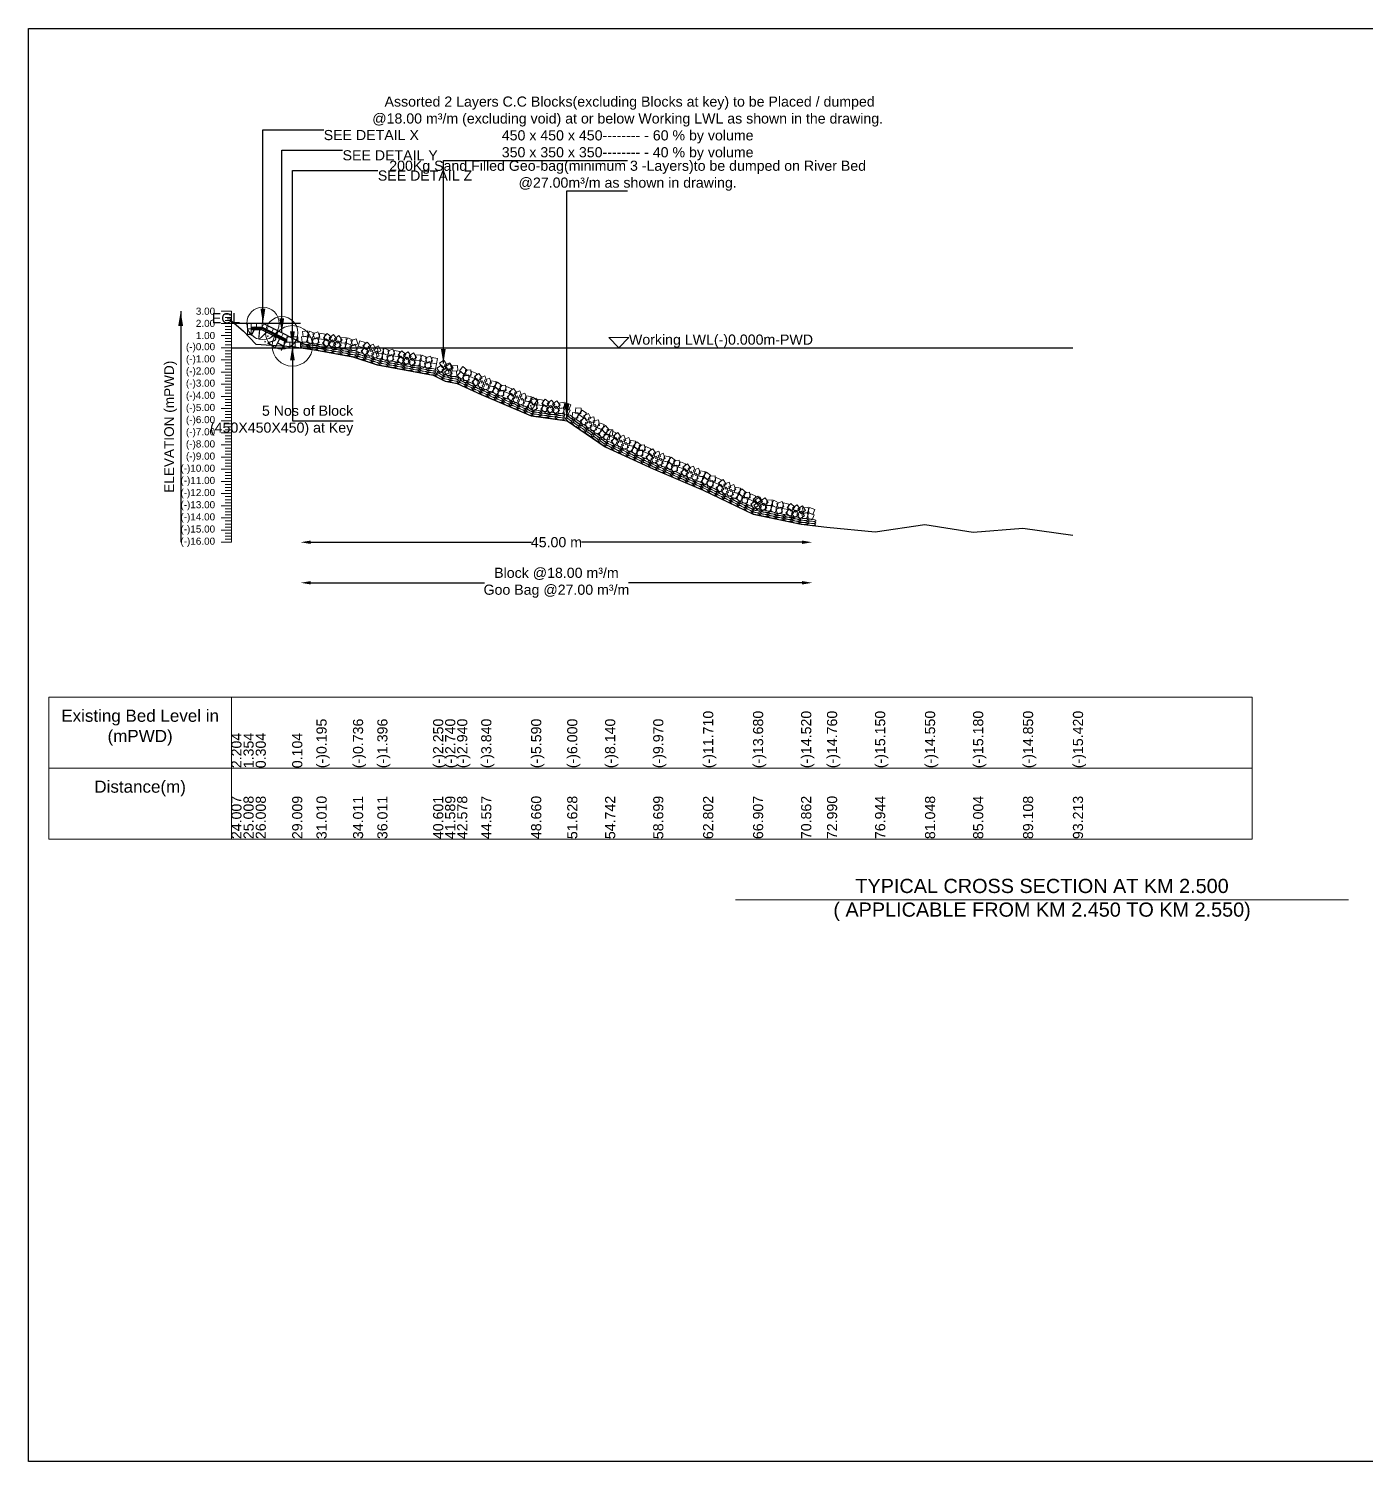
# Model space of a CAD drawing. Header units: inches. Extents: x 89000 to 1304432, y -10828 to 220529.
# Drawn here: x 566460 to 573055, y 172130 to 179201 of the extents above; entities that cross this region are included whole.
import ezdxf

# ---------------------------------------------------------------- set-up
doc = ezdxf.new("R2010")
doc.units = ezdxf.units.IN
doc.header["$LTSCALE"] = 7
doc.header["$MEASUREMENT"] = 0
for name, color, linetype, lineweight in [('Cross section Data Border', 7, 'Continuous', 9), ('Cross Section Labels', 7, 'Continuous', 9), ('Existing_Bed_Level for Xsection', 7, 'Continuous', 25), ('Long Section Labels', 7, 'Continuous', 9)]:
    doc.layers.add(name, color=color, linetype=linetype, lineweight=lineweight)
doc.styles.get("Standard").update_dxf_attribs({"font": 'arial.ttf'})
doc.dimstyles.new('Appron Lebeling Style', dxfattribs={"dimtxt": 50, "dimasz": 50, "dimexe": 0.18, "dimexo": 0.0625, "dimgap": 0.09, "dimtad": 0, "dimtih": 1, "dimtoh": 1, "dimdec": 4, "dimzin": 0, "dimdsep": 46, "dimtxsty": 'Standard', "dimcen": 0.09, "dimse1": 1, "dimse2": 1, "dimadec": 0, "dimazin": 0, "dimtfac": 1, "dimtdec": 4, "dimtofl": 0, "dimtmove": 0, "dimatfit": 3, "dimfxl": 1, "dimtolj": 1, "dimtzin": 0, "dimarcsym": 0})
doc.dimstyles.get("Standard").update_dxf_attribs({"dimtxt": 0.18, "dimasz": 0.18, "dimexe": 0.18, "dimexo": 0.0625, "dimgap": 0.09, "dimtad": 0, "dimtih": 1, "dimtoh": 1, "dimdec": 4, "dimzin": 0, "dimdsep": 46, "dimtxsty": 'Standard', "dimcen": 0.09, "dimadec": 0, "dimazin": 0, "dimtfac": 1, "dimtdec": 4, "dimtofl": 0, "dimtmove": 0, "dimatfit": 3, "dimfxl": 1, "dimtolj": 1, "dimtzin": 0, "dimarcsym": 0})

# ---------------------------------------------------------------- blocks, each defined once
blk = doc.blocks.new('*D48')
at = {"layer": 'Cross Section Labels', "color": 0, "lineweight": -2, "transparency": 16777216}
for p, q in [((567851.5, 176665.8), (568940.1, 176665.8)), ((570275.9, 176665.8), (569187.3, 176665.8))]:
    blk.add_line(p, q, dxfattribs=at)
at = {"layer": 'Cross Section Labels', "color": 0, "transparency": 16777216}
for points in [[(567851.5, 176674.2), (567851.5, 176657.5), (567801.5, 176665.8)], [(570275.9, 176674.2), (570275.9, 176657.5), (570325.9, 176665.8)]]:
    blk.add_solid(points, dxfattribs=at)
at = {"layer": 'Defpoints', "color": 0, "transparency": 16777216}
for p in [(567801.5, 177625.8), (570325.9, 176748.4), (570325.9, 176665.8)]:
    blk.add_point(p, dxfattribs=at)
at = {"layer": 'Cross Section Labels', "color": 0, "transparency": 16777216, "insert": (569063.7, 176665.8), "char_height": 50, "attachment_point": 5}
blk.add_mtext('\\A1;45.00 m', dxfattribs=at)
blk = doc.blocks.new('*D49')
at = {"layer": 'Cross Section Labels', "color": 0, "lineweight": -2, "transparency": 16777216}
for p, q in [((567851.5, 176465.8), (568708.1, 176465.8)), ((570275.9, 176465.8), (569419.3, 176465.8))]:
    blk.add_line(p, q, dxfattribs=at)
at = {"layer": 'Cross Section Labels', "color": 0, "transparency": 16777216}
for points in [[(567851.5, 176474.2), (567851.5, 176457.5), (567801.5, 176465.8)], [(570275.9, 176474.2), (570275.9, 176457.5), (570325.9, 176465.8)]]:
    blk.add_solid(points, dxfattribs=at)
at = {"layer": 'Defpoints', "color": 0, "transparency": 16777216}
for p in [(567801.5, 177625.8), (570325.9, 176748.4), (570325.9, 176465.8)]:
    blk.add_point(p, dxfattribs=at)
at = {"layer": 'Cross Section Labels', "color": 0, "transparency": 16777216, "insert": (569063.7, 176465.8), "char_height": 50, "attachment_point": 5}
blk.add_mtext('\\A1;Block @18.00 m³/m ^JGoo Bag @27.00 m³/m ', dxfattribs=at)

msp = doc.modelspace()

# ---------------------------------------------------------------- linework, layer by layer
msp.add_lwpolyline([(566459.68143, 179200.63194), (576459.68143, 179200.63194), (576459.68143, 172129.63194), (566459.68143, 172129.63194)], close=True)
at = {"layer": 'Cross section Data Border'}
msp.add_lwpolyline([(566559.68143, 175900.63194), (572495.89142, 175900.63194), (572495.89142, 175200.63194), (566559.68143, 175200.63194)], close=True, dxfattribs=at)
for points in [[(567459.68143, 175900.63194), (567459.68143, 175200.63194)], [(566559.68143, 175550.63194), (572495.89142, 175550.63194)]]:
    msp.add_lwpolyline(points, dxfattribs=at)
at = {"layer": 'Cross Section Labels'}
msp.add_lwpolyline([(569371.52666, 177625.83194), (569421.52666, 177675.83194), (569321.52666, 177675.83194)], close=True, dxfattribs=at)
msp.add_lwpolyline([(569947.68143, 174900.63194), (571459.68143, 174900.63194), (572971.68143, 174900.63194)], dxfattribs=at)
for centre, radius in [((567615.52666, 177745.83194), 80), ((567708.52666, 177699.33194), 80), ((567761.02666, 177634.83194), 100)]:
    msp.add_circle(centre, radius, dxfattribs=at)
at = {"layer": 'Existing_Bed_Level for Xsection'}
for points in [[(567459.68143, 177758.07194), (567519.70006, 177707.07194), (567579.71869, 177644.07194), (567759.77457, 177632.07194), (567879.81182, 177614.13194), (568059.8677, 177581.67194), (568179.90496, 177542.07194), (568455.31682, 177490.83194), (568514.60226, 177461.43194), (568573.92106, 177449.43194), (568692.64988, 177395.43194), (568938.84546, 177290.43194), (569116.91391, 177265.83194), (569303.77904, 177137.43194), (569541.17794, 177027.63194), (569787.34596, 176923.23194), (570033.66376, 176805.03194), (570270.95122, 176754.63194), (570398.61197, 176740.23194), (570635.85661, 176716.83194), (570882.13262, 176752.83194), (571119.47281, 176715.03194), (571365.69213, 176734.83194), (571612.01445, 176700.63194)], [(567801.52666, 177745.83194), (567459.68143, 177745.83194)], [(567855.52666, 177625.83194), (567619.32728, 177743.93163), (567615.52666, 177745.83194), (567611.27743, 177745.83194), (567557.27743, 177745.83194)], [(567557.27743, 177727.83194), (567611.27743, 177727.83194), (567734.02666, 177666.45733)], [(567557.27743, 177721.83194), (567609.86103, 177721.83194), (567734.02666, 177659.74912)], [(567557.27743, 177715.83194), (567608.44462, 177715.83194), (567734.02666, 177653.04092)], [(567459.68143, 177625.83194), (571612.01445, 177625.83194)]]:
    msp.add_lwpolyline(points, dxfattribs=at)
at = {"layer": 'Long Section Labels'}
for points in [[(567459.68143, 177805.83194), (567409.68143, 177805.83194)], [(567459.68143, 177790.83194), (567429.68143, 177790.83194)], [(567459.68143, 177775.83194), (567429.68143, 177775.83194)], [(567459.68143, 176665.83194), (567459.68143, 176725.83194), (567459.68143, 176785.83194), (567459.68143, 176845.83194), (567459.68143, 176905.83194), (567459.68143, 176965.83194), (567459.68143, 177025.83194), (567459.68143, 177085.83194), (567459.68143, 177145.83194), (567459.68143, 177205.83194), (567459.68143, 177265.83194), (567459.68143, 177325.83194), (567459.68143, 177385.83194), (567459.68143, 177445.83194), (567459.68143, 177505.83194), (567459.68143, 177565.83194), (567459.68143, 177625.83194), (567459.68143, 177685.83194), (567459.68143, 177745.83194), (567459.68143, 177805.83194)], [(567459.68143, 177745.83194), (567409.68143, 177745.83194)], [(567459.68143, 177760.83194), (567429.68143, 177760.83194)], [(567459.68143, 177730.83194), (567429.68143, 177730.83194)], [(567459.68143, 177715.83194), (567429.68143, 177715.83194)], [(567459.68143, 177700.83194), (567429.68143, 177700.83194)], [(567459.68143, 177685.83194), (567409.68143, 177685.83194)], [(567459.68143, 177625.83194), (567409.68143, 177625.83194)], [(567459.68143, 177670.83194), (567429.68143, 177670.83194)], [(567459.68143, 177655.83194), (567429.68143, 177655.83194)], [(567459.68143, 177640.83194), (567429.68143, 177640.83194)], [(567459.68143, 177565.83194), (567409.68143, 177565.83194)], [(567459.68143, 177610.83194), (567429.68143, 177610.83194)], [(567459.68143, 177595.83194), (567429.68143, 177595.83194)], [(567459.68143, 177580.83194), (567429.68143, 177580.83194)], [(567459.68143, 177505.83194), (567409.68143, 177505.83194)], [(567459.68143, 177550.83194), (567429.68143, 177550.83194)], [(567459.68143, 177535.83194), (567429.68143, 177535.83194)], [(567459.68143, 177520.83194), (567429.68143, 177520.83194)], [(567459.68143, 177490.83194), (567429.68143, 177490.83194)], [(567459.68143, 177445.83194), (567409.68143, 177445.83194)], [(567459.68143, 177475.83194), (567429.68143, 177475.83194)], [(567459.68143, 177460.83194), (567429.68143, 177460.83194)], [(567459.68143, 177430.83194), (567429.68143, 177430.83194)], [(567459.68143, 177415.83194), (567429.68143, 177415.83194)], [(567459.68143, 177385.83194), (567409.68143, 177385.83194)], [(567459.68143, 177400.83194), (567429.68143, 177400.83194)], [(567459.68143, 177370.83194), (567429.68143, 177370.83194)], [(567459.68143, 177355.83194), (567429.68143, 177355.83194)], [(567459.68143, 177340.83194), (567429.68143, 177340.83194)], [(567459.68143, 177325.83194), (567409.68143, 177325.83194)], [(567459.68143, 177310.83194), (567429.68143, 177310.83194)], [(567459.68143, 177295.83194), (567429.68143, 177295.83194)], [(567459.68143, 177280.83194), (567429.68143, 177280.83194)], [(567459.68143, 177265.83194), (567409.68143, 177265.83194)], [(567459.68143, 177205.83194), (567409.68143, 177205.83194)], [(567459.68143, 177250.83194), (567429.68143, 177250.83194)], [(567459.68143, 177235.83194), (567429.68143, 177235.83194)], [(567459.68143, 177220.83194), (567429.68143, 177220.83194)], [(567459.68143, 177145.83194), (567409.68143, 177145.83194)], [(567459.68143, 177190.83194), (567429.68143, 177190.83194)], [(567459.68143, 177175.83194), (567429.68143, 177175.83194)], [(567459.68143, 177160.83194), (567429.68143, 177160.83194)], [(567459.68143, 177130.83194), (567429.68143, 177130.83194)], [(567459.68143, 177085.83194), (567409.68143, 177085.83194)], [(567459.68143, 177115.83194), (567429.68143, 177115.83194)], [(567459.68143, 177100.83194), (567429.68143, 177100.83194)], [(567459.68143, 177070.83194), (567429.68143, 177070.83194)], [(567459.68143, 177025.83194), (567409.68143, 177025.83194)], [(567459.68143, 177055.83194), (567429.68143, 177055.83194)], [(567459.68143, 177040.83194), (567429.68143, 177040.83194)], [(567459.68143, 177010.83194), (567429.68143, 177010.83194)], [(567459.68143, 176995.83194), (567429.68143, 176995.83194)], [(567459.68143, 176965.83194), (567409.68143, 176965.83194)], [(567459.68143, 176980.83194), (567429.68143, 176980.83194)], [(567459.68143, 176950.83194), (567429.68143, 176950.83194)], [(567459.68143, 176935.83194), (567429.68143, 176935.83194)], [(567459.68143, 176920.83194), (567429.68143, 176920.83194)], [(567459.68143, 176905.83194), (567409.68143, 176905.83194)], [(567459.68143, 176845.83194), (567409.68143, 176845.83194)], [(567459.68143, 176890.83194), (567429.68143, 176890.83194)], [(567459.68143, 176875.83194), (567429.68143, 176875.83194)], [(567459.68143, 176860.83194), (567429.68143, 176860.83194)], [(567459.68143, 176785.83194), (567409.68143, 176785.83194)], [(567459.68143, 176830.83194), (567429.68143, 176830.83194)], [(567459.68143, 176815.83194), (567429.68143, 176815.83194)], [(567459.68143, 176800.83194), (567429.68143, 176800.83194)], [(567459.68143, 176725.83194), (567409.68143, 176725.83194)], [(567459.68143, 176770.83194), (567429.68143, 176770.83194)], [(567459.68143, 176755.83194), (567429.68143, 176755.83194)], [(567459.68143, 176740.83194), (567429.68143, 176740.83194)], [(567459.68143, 176710.83194), (567429.68143, 176710.83194)], [(567459.68143, 176665.83194), (567409.68143, 176665.83194)], [(567459.68143, 176695.83194), (567429.68143, 176695.83194)], [(567459.68143, 176680.83194), (567429.68143, 176680.83194)]]:
    msp.add_lwpolyline(points, dxfattribs=at)
for points in [[(567557.27743, 177745.83194), (567539.27743, 177745.83194), (567539.27743, 177718.83194), (567557.27743, 177718.83194)], [(567557.27743, 177718.83194), (567539.27743, 177718.83194), (567539.27743, 177691.83194), (567557.27743, 177691.83194)], [(567584.27743, 177745.83194), (567557.27743, 177745.83194), (567557.27743, 177727.83194), (567584.27743, 177727.83194)], [(567611.27743, 177745.83194), (567584.27743, 177745.83194), (567584.27743, 177727.83194), (567611.27743, 177727.83194)], [(567643.47681, 177731.85686), (567619.32728, 177743.93163), (567611.27743, 177727.83194), (567635.42697, 177715.75717)], [(567667.62635, 177719.78209), (567643.47681, 177731.85686), (567635.42697, 177715.75717), (567659.5765, 177703.6824)], [(567691.77588, 177707.70733), (567667.62635, 177719.78209), (567659.5765, 177703.6824), (567683.72604, 177691.60764)], [(567715.92541, 177695.63256), (567691.77588, 177707.70733), (567683.72604, 177691.60764), (567707.87557, 177679.53287)], [(567740.07495, 177683.55779), (567715.92541, 177695.63256), (567707.87557, 177679.53287), (567732.0251, 177667.4581)], [(567837.26981, 177709.09929), (567810.44398, 177706.03749), (567813.50578, 177679.21166), (567840.33161, 177682.27346)], [(567869.85606, 177697.15815), (567845.09762, 177707.9294), (567834.32637, 177683.17097), (567859.0848, 177672.39971)], [(567886.41803, 177703.67746), (567861.29081, 177693.79703), (567871.17123, 177668.66981), (567896.29845, 177678.55024)], [(567923.20908, 177692.27215), (567896.63742, 177697.06242), (567891.84715, 177670.49075), (567918.41881, 177665.70049)], [(567953.12429, 177678.19371), (567932.49725, 177695.61569), (567915.07527, 177674.98865), (567935.70231, 177657.56667)], [(567747.52666, 177652.83194), (567720.52666, 177652.83194), (567720.52666, 177625.83194), (567747.52666, 177625.83194)], [(567761.02666, 177679.83194), (567734.02666, 177679.83194), (567734.02666, 177652.83194), (567761.02666, 177652.83194)], [(567774.52666, 177652.83194), (567747.52666, 177652.83194), (567747.52666, 177625.83194), (567774.52666, 177625.83194)], [(567788.02666, 177679.83194), (567761.02666, 177679.83194), (567761.02666, 177652.83194), (567788.02666, 177652.83194)], [(567801.52666, 177652.83194), (567774.52666, 177652.83194), (567774.52666, 177625.83194), (567801.52666, 177625.83194)], [(567833.27889, 177682.39588), (567806.45306, 177679.33408), (567809.51486, 177652.50824), (567836.34069, 177655.57004)], [(567865.86513, 177670.45473), (567841.1067, 177681.22598), (567830.33545, 177656.46755), (567855.09388, 177645.69629)], [(567882.42711, 177676.97404), (567857.29989, 177667.09361), (567867.18031, 177641.96639), (567892.30753, 177651.84682)], [(567918.41881, 177665.70049), (567891.84715, 177670.49075), (567887.05688, 177643.91909), (567913.62854, 177639.12882)], [(567948.33402, 177651.62205), (567927.70698, 177669.04403), (567910.285, 177648.41699), (567930.91204, 177630.99501)], [(567959.27589, 177664.0169), (567937.09352, 177648.62396), (567952.48646, 177626.4416), (567974.66883, 177641.83454)], [(567964.06616, 177690.58857), (567941.88379, 177675.19563), (567957.27673, 177653.01326), (567979.4591, 177668.4062)], [(568001.24319, 177637.05923), (567985.83259, 177659.22933), (567963.66249, 177643.81873), (567979.07309, 177621.64863)], [(568006.03346, 177663.63089), (567990.62286, 177685.80099), (567968.45276, 177670.39039), (567983.86336, 177648.22029)], [(568021.34951, 177650.22932), (567994.44389, 177647.97372), (567996.69949, 177621.0681), (568023.60511, 177623.3237)], [(568026.13978, 177676.80099), (567999.23416, 177674.54538), (568001.48976, 177647.63976), (568028.39538, 177649.89537)], [(568053.56283, 177637.31591), (568029.1387, 177648.82511), (568017.6295, 177624.40097), (568042.05363, 177612.89177)], [(568058.3531, 177663.88757), (568033.92897, 177675.39677), (568022.41977, 177650.97264), (568046.8439, 177639.46344)], [(568070.31294, 177643.3354), (568044.9006, 177634.21328), (568054.02272, 177608.80094), (568079.43506, 177617.92306)], [(568075.10321, 177669.90706), (568049.69087, 177660.78494), (568058.81299, 177635.3726), (568084.22533, 177644.49473)], [(568111.04387, 177625.44248), (568085.40311, 177633.90131), (568076.94429, 177608.26055), (568102.58505, 177599.80173)], [(568119.50269, 177651.08324), (568093.86194, 177659.54206), (568085.40311, 177633.90131), (568111.04387, 177625.44248)], [(568138.69652, 177607.31921), (568120.70832, 177627.45438), (568100.57316, 177609.46618), (568118.56135, 177589.33102)], [(568147.15534, 177632.95996), (568129.16714, 177653.09513), (568109.03198, 177635.10694), (568127.02017, 177614.97177)], [(568159.72292, 177643.703), (568135.60604, 177631.56314), (568147.7459, 177607.44626), (568171.86278, 177619.58612)], [(568197.5083, 177611.14173), (568185.34924, 177635.24894), (568161.24204, 177623.08988), (568173.4011, 177598.98267)], [(568208.25211, 177625.93778), (568181.33432, 177623.83244), (568183.43965, 177596.91465), (568210.35744, 177599.01998)], [(568240.39283, 177612.84469), (568216.03334, 177624.49009), (568204.38794, 177600.1306), (568228.74743, 177588.4852)], [(568151.2641, 177618.06224), (568127.14722, 177605.92238), (568139.28708, 177581.8055), (568163.40396, 177593.94536)], [(568189.04948, 177585.50098), (568176.89042, 177609.60818), (568152.78321, 177597.44912), (568164.94227, 177573.34192)], [(568203.31354, 177599.39328), (568176.39575, 177597.28794), (568178.50108, 177570.37015), (568205.41887, 177572.47548)], [(568235.45426, 177586.30019), (568211.09477, 177597.94559), (568199.44937, 177573.5861), (568223.80886, 177561.9407)], [(568252.23771, 177592.22606), (568226.77484, 177583.24598), (568235.75492, 177557.7831), (568261.21779, 177566.76318)], [(568257.17628, 177618.77056), (568231.7134, 177609.79048), (568240.69348, 177584.3276), (568266.15636, 177593.30768)], [(568286.28235, 177580.86897), (568259.73785, 177585.80754), (568254.79928, 177559.26304), (568281.34378, 177554.32447)], [(568291.22092, 177607.41348), (568264.67642, 177612.35204), (568259.73785, 177585.80754), (568286.28235, 177580.86897)], [(568316.11848, 177566.62371), (568295.58904, 177584.1606), (568278.05216, 177563.63117), (568298.58159, 177546.09428)], [(568321.05704, 177593.16821), (568300.52761, 177610.7051), (568282.99073, 177590.17567), (568303.52016, 177572.63878)], [(568327.12939, 177578.95728), (568304.86141, 177563.68844), (568320.13025, 177541.42047), (568342.39822, 177556.6893)], [(568332.06795, 177605.50178), (568309.79998, 177590.23294), (568325.06882, 177567.96497), (568347.33679, 177583.2338)], [(568368.9455, 177551.76568), (568353.65894, 177574.02149), (568331.40313, 177558.73493), (568346.6897, 177536.47912)], [(568373.88407, 177578.31018), (568358.59751, 177600.56599), (568336.3417, 177585.27943), (568351.62827, 177563.02362)], [(568389.12505, 177564.8233), (568362.20726, 177562.71797), (568364.31259, 177535.80017), (568391.23038, 177537.90551)], [(568394.06362, 177591.3678), (568367.14583, 177589.26247), (568369.25116, 177562.34467), (568396.16895, 177564.45001)], [(568421.26577, 177551.73021), (568396.90628, 177563.37561), (568385.26088, 177539.01612), (568409.62037, 177527.37072)], [(568426.20433, 177578.27471), (568401.84485, 177589.92011), (568390.19945, 177565.56062), (568414.55893, 177553.91522)], [(568438.04922, 177557.65608), (568412.58634, 177548.676), (568421.56642, 177523.21312), (568447.0293, 177532.1932)], [(568442.98779, 177584.20058), (568417.52491, 177575.2205), (568426.50499, 177549.75762), (568451.96787, 177558.7377)], [(568477.03243, 177572.8435), (568450.48793, 177577.78207), (568445.54936, 177551.23757), (568472.09386, 177546.299)], [(568523.40598, 177541.95648), (568508.44195, 177564.43042), (568485.96801, 177549.4664), (568500.93204, 177526.99246)], [(568472.09386, 177546.299), (568445.54936, 177551.23757), (568440.61079, 177524.69306), (568467.15529, 177519.7545)], [(568511.4105, 177517.76746), (568496.44648, 177540.2414), (568473.97254, 177525.27738), (568488.93656, 177502.80344)], [(568525.36943, 177526.62778), (568499.7797, 177518.01584), (568508.39164, 177492.42611), (568533.98138, 177501.03805)], [(568537.36491, 177550.8168), (568511.77517, 177542.20485), (568520.38712, 177516.61512), (568545.97685, 177525.22707)], [(568549.58197, 177499.35674), (568534.64574, 177521.84916), (568512.15332, 177506.91292), (568527.08955, 177484.4205)], [(568554.93554, 177525.82066), (568539.9993, 177548.31308), (568517.50688, 177533.37685), (568532.44312, 177510.88443)], [(568569.96348, 177512.0968), (568543.01603, 177510.41318), (568544.69965, 177483.46572), (568571.64711, 177485.14935)], [(568575.31705, 177538.56073), (568548.36959, 177536.8771), (568550.05322, 177509.92965), (568577.00068, 177511.61327)], [(568612.23151, 177490.93792), (568591.38818, 177508.10053), (568574.22556, 177487.25719), (568595.0689, 177470.09458)], [(568623.40974, 177515.51529), (568602.56641, 177532.6779), (568585.40379, 177511.83457), (568606.24713, 177494.67195)], [(568629.94758, 177492.65296), (568603.07228, 177490.06099), (568605.66424, 177463.18569), (568632.53954, 177465.77766)], [(568641.12581, 177517.23033), (568614.25051, 177514.63836), (568616.84247, 177487.76307), (568643.71777, 177490.35503)], [(568660.26108, 177473.44067), (568635.68371, 177484.6189), (568624.50548, 177460.04152), (568649.08285, 177448.86329)], [(568671.43931, 177498.01804), (568646.86194, 177509.19627), (568635.68371, 177484.6189), (568660.26108, 177473.44067)], [(568696.97317, 177477.01461), (568681.26451, 177498.97453), (568659.30459, 177483.26586), (568675.01326, 177461.30595)], [(568710.62737, 177486.33768), (568685.34058, 177476.87313), (568694.80513, 177451.58633), (568720.09193, 177461.05089)], [(568685.79494, 177452.43724), (568670.08628, 177474.39715), (568648.12636, 177458.68849), (568663.83503, 177436.72858)], [(568699.44914, 177461.76031), (568674.16235, 177452.29576), (568683.6269, 177427.00896), (568708.9137, 177436.47351)], [(568732.77722, 177426.26958), (568722.6956, 177451.31675), (568697.64843, 177441.23513), (568707.73004, 177416.18796)], [(568743.36936, 177451.10517), (568733.28774, 177476.15234), (568708.24056, 177466.07073), (568718.32218, 177441.02355)], [(568755.31316, 177434.62703), (568728.58161, 177438.42496), (568724.78368, 177411.69341), (568751.51522, 177407.89548)], [(568765.90529, 177459.46262), (568739.17374, 177463.26055), (568735.37581, 177436.529), (568762.10736, 177432.73107)], [(568783.83799, 177414.85865), (568762.59343, 177431.52206), (568745.93003, 177410.27751), (568767.17458, 177393.6141)], [(568794.43012, 177439.69425), (568773.18557, 177456.35765), (568756.52217, 177435.1131), (568777.76672, 177418.4497)], [(568801.50839, 177416.99342), (568774.70213, 177413.76473), (568777.93081, 177386.95847), (568804.73707, 177390.18716)], [(568812.10052, 177441.82901), (568785.29426, 177438.60032), (568788.52295, 177411.79406), (568815.32921, 177415.02275)], [(568842.86119, 177423.34113), (568818.0256, 177433.93326), (568807.43346, 177409.09767), (568832.26906, 177398.50554)], [(568868.88605, 177402.94925), (568852.66094, 177424.53039), (568831.07979, 177408.30528), (568847.3049, 177386.72414)], [(568882.31528, 177412.59356), (568857.26008, 177402.53189), (568867.32175, 177377.47669), (568892.37695, 177387.53836)], [(568832.26906, 177398.50554), (568807.43346, 177409.09767), (568796.84133, 177384.26208), (568821.67692, 177373.66994)], [(568858.29391, 177378.11365), (568842.0688, 177399.6948), (568820.48766, 177383.46969), (568836.71277, 177361.88854)], [(568871.72314, 177387.75797), (568846.66794, 177377.6963), (568856.72961, 177352.6411), (568881.78481, 177362.70277)], [(568906.62637, 177352.12462), (568896.54475, 177377.17179), (568871.49757, 177367.09018), (568881.57919, 177342.043)], [(568917.2185, 177376.96021), (568907.13688, 177402.00739), (568882.08971, 177391.92577), (568892.17133, 177366.87859)], [(568929.1623, 177360.48207), (568902.43075, 177364.28), (568898.63282, 177337.54845), (568925.36437, 177333.75052)], [(568939.75444, 177385.31766), (568913.02289, 177389.11559), (568909.22496, 177362.38404), (568935.95651, 177358.58611)], [(568957.68713, 177340.7137), (568936.44258, 177357.3771), (568919.77918, 177336.13255), (568941.02373, 177319.46915)], [(568968.27927, 177365.54929), (568947.03472, 177382.21269), (568930.37131, 177360.96814), (568951.61586, 177344.30474)], [(568960.30336, 177350.59989), (568935.28711, 177340.44178), (568945.44521, 177315.42553), (568970.46147, 177325.58363)], [(568963.99829, 177377.34587), (568938.98204, 177367.18776), (568949.14015, 177342.17151), (568974.1564, 177352.32961)], [(568994.84072, 177340.8433), (568968.09474, 177344.53823), (568964.39981, 177317.79225), (568991.14579, 177314.09732)], [(568998.53566, 177367.58928), (568971.78968, 177371.28421), (568968.09474, 177344.53823), (568994.84072, 177340.8433)], [(569025.30889, 177328.00535), (569003.98374, 177344.56548), (568987.42361, 177323.24033), (569008.74876, 177306.6802)], [(569029.00382, 177354.75133), (569007.67867, 177371.31146), (568991.11854, 177349.98631), (569012.44369, 177333.42618)], [(569035.73247, 177340.83913), (569014.201, 177324.54815), (569030.49198, 177303.01668), (569052.02345, 177319.30766)], [(569039.4274, 177367.58511), (569017.89594, 177351.29413), (569034.18692, 177329.76266), (569055.71838, 177346.05364)], [(569082.46644, 177342.37377), (569066.15832, 177363.89225), (569044.63984, 177347.58413), (569060.94796, 177326.06565)], [(569102.01491, 177356.35851), (569075.22463, 177352.9998), (569078.58334, 177326.20952), (569105.37362, 177329.56823)], [(569134.7314, 177344.77899), (569109.85519, 177355.27538), (569099.3588, 177330.39918), (569124.23501, 177319.90278)], [(569078.77151, 177315.62779), (569062.46339, 177337.14627), (569040.9449, 177320.83815), (569057.25302, 177299.31967)], [(569098.31997, 177329.61253), (569071.52969, 177326.25382), (569074.8884, 177299.46354), (569101.67868, 177302.82225)], [(569131.03647, 177318.03301), (569106.16026, 177328.5294), (569095.66387, 177303.6532), (569120.54008, 177293.1568)], [(569170.679, 177304.76752), (569143.76328, 177306.89921), (569141.63159, 177279.98349), (569168.54731, 177277.8518)], [(569185.96963, 177327.02053), (569159.05391, 177329.15222), (569156.92223, 177302.2365), (569183.83794, 177300.10481)], [(569197.18013, 177280.56606), (569174.92712, 177295.85669), (569159.63648, 177273.60368), (569181.88949, 177258.31305)], [(569212.47076, 177302.81907), (569190.21775, 177318.1097), (569174.92712, 177295.85669), (569197.18013, 177280.56606)], [(569218.6626, 177255.4339), (569207.02165, 177279.79552), (569182.66003, 177268.15457), (569194.30098, 177243.79295)], [(569233.95323, 177277.68691), (569222.31229, 177302.04853), (569197.95067, 177290.40758), (569209.59161, 177266.04596)], [(569249.02334, 177284.48756), (569222.47401, 177279.57499), (569227.38659, 177253.02566), (569253.93591, 177257.93823)], [(569233.7327, 177262.23455), (569207.18338, 177257.32198), (569212.09595, 177230.77265), (569238.64528, 177235.68522)], [(569260.9069, 177220.40712), (569255.97318, 177246.95252), (569229.42778, 177242.01881), (569234.36149, 177215.47341)], [(569276.19753, 177242.66013), (569271.26382, 177269.20553), (569244.71841, 177264.27182), (569249.65213, 177237.72642)], [(569284.64989, 177224.14686), (569259.19582, 177233.15187), (569250.19081, 177207.6978), (569275.64488, 177198.69279)], [(569299.94052, 177246.39987), (569274.48645, 177255.40488), (569265.48144, 177229.95081), (569290.93551, 177220.9458)], [(569308.70624, 177199.13194), (569291.17311, 177219.66458), (569270.64047, 177202.13145), (569288.1736, 177181.59881)], [(569323.99688, 177221.38495), (569306.46375, 177241.91759), (569285.93111, 177224.38446), (569303.46424, 177203.85182)], [(569326.45007, 177197.73307), (569299.53436, 177199.86476), (569297.40267, 177172.94905), (569324.31838, 177170.81736)], [(569341.74071, 177219.98609), (569314.82499, 177222.11778), (569312.6933, 177195.20206), (569339.60902, 177193.07037)], [(569357.52083, 177205.78622), (569333.01502, 177217.12047), (569321.68077, 177192.61466), (569346.18658, 177181.28041)], [(569382.92065, 177184.6209), (569367.35191, 177206.68023), (569345.29257, 177191.11149), (569360.86132, 177169.05215)], [(569346.18658, 177181.28041), (569321.68077, 177192.61466), (569310.34652, 177168.10885), (569334.85233, 177156.7746)], [(569371.5864, 177160.11508), (569356.01766, 177182.17442), (569333.95832, 177166.60568), (569349.52707, 177144.54634)], [(569385.2996, 177169.35117), (569359.95314, 177160.04756), (569369.25675, 177134.7011), (569394.60321, 177144.00471)], [(569396.63385, 177193.85698), (569371.28739, 177184.55337), (569380.591, 177159.20691), (569405.93746, 177168.51052)], [(569419.1154, 177132.68426), (569409.79161, 177158.0233), (569384.45257, 177148.69951), (569393.77636, 177123.36047)], [(569430.44965, 177157.19007), (569421.12586, 177182.52911), (569395.78682, 177173.20532), (569405.11061, 177147.86628)], [(569441.89249, 177140.36019), (569415.28725, 177144.96032), (569410.68711, 177118.35508), (569437.29235, 177113.75495)], [(569453.22673, 177164.866), (569426.62149, 177169.46613), (569422.02136, 177142.86089), (569448.6266, 177138.26076)], [(569469.8099, 177119.7429), (569449.07609, 177137.03768), (569431.78132, 177116.30387), (569452.51513, 177099.0091)], [(569481.14415, 177144.24872), (569460.41034, 177161.54349), (569443.11557, 177140.80968), (569463.84938, 177123.51491)], [(569498.87076, 177145.8511), (569471.97952, 177143.43004), (569474.40058, 177116.5388), (569501.29182, 177118.95986)], [(569529.06151, 177126.44648), (569504.5557, 177137.78073), (569493.22145, 177113.27492), (569517.72726, 177101.94067)], [(569487.53651, 177121.34528), (569460.64528, 177118.92423), (569463.06633, 177092.03299), (569489.95757, 177094.45405)], [(569517.72726, 177101.94067), (569493.22145, 177113.27492), (569481.8872, 177088.76911), (569506.39301, 177077.43486)], [(569543.12708, 177080.77534), (569527.55834, 177102.83468), (569505.49901, 177087.26594), (569521.06775, 177065.2066)], [(569554.46133, 177105.28116), (569538.89259, 177127.34049), (569516.83325, 177111.77175), (569532.402, 177089.71241)], [(569556.84028, 177090.01143), (569531.49382, 177080.70781), (569540.79743, 177055.36136), (569566.14389, 177064.66497)], [(569568.17453, 177114.51724), (569542.82807, 177105.21363), (569552.13168, 177079.86717), (569577.47814, 177089.17078)], [(569589.80531, 177054.91935), (569579.67302, 177079.94607), (569554.6463, 177069.81379), (569564.77858, 177044.78706)], [(569600.34716, 177079.77632), (569590.21488, 177104.80305), (569565.18816, 177094.67076), (569575.32044, 177069.64404)], [(569612.32428, 177063.32238), (569585.58511, 177067.06621), (569581.84128, 177040.32703), (569608.58045, 177036.5832)], [(569622.86614, 177088.17936), (569596.12696, 177091.92319), (569592.38313, 177065.18401), (569619.12231, 177061.44018)], [(569640.88906, 177043.61177), (569619.61083, 177060.23216), (569602.99045, 177038.95393), (569624.26868, 177022.33355)], [(569651.43092, 177068.46875), (569630.15269, 177085.08913), (569613.53231, 177063.8109), (569634.81054, 177047.19052)], [(569669.09696, 177070.63927), (569642.29729, 177067.35634), (569645.58022, 177040.55667), (569672.37989, 177043.8396)], [(569699.89498, 177052.21367), (569675.03801, 177062.75553), (569664.49615, 177037.89855), (569689.35312, 177027.35669)], [(569658.5551, 177045.78229), (569631.75543, 177042.49937), (569635.03836, 177015.6997), (569661.83803, 177018.98262)], [(569689.35312, 177027.35669), (569664.49615, 177037.89855), (569653.95429, 177013.04158), (569678.81127, 177002.49972)], [(569715.41919, 177007.01752), (569699.15044, 177028.56579), (569677.60217, 177012.29704), (569693.87092, 176990.74877)], [(569725.96105, 177031.87449), (569709.6923, 177053.42276), (569688.14403, 177037.15401), (569704.41278, 177015.60575)], [(569728.82887, 177016.68899), (569703.79409, 177006.57664), (569713.90644, 176981.54185), (569738.94122, 176991.6542)], [(569739.37073, 177041.54596), (569714.33595, 177031.43361), (569724.4483, 177006.39883), (569749.48308, 177016.51118)], [(569763.80414, 176981.12634), (569753.67185, 177006.15306), (569728.64513, 176996.02078), (569738.77741, 176970.99406)], [(569774.34599, 177005.98332), (569764.21371, 177031.01004), (569739.18699, 177020.87776), (569749.31927, 176995.85103)], [(569786.32311, 176989.52938), (569759.58393, 176993.27321), (569755.8401, 176966.53403), (569782.57928, 176962.7902)], [(569796.86497, 177014.38635), (569770.12579, 177018.13018), (569766.38196, 176991.391), (569793.12114, 176987.64717)], [(569825.42975, 176994.67574), (569804.15152, 177011.29613), (569787.53114, 176990.0179), (569808.80937, 176973.39752)], [(569846.44346, 176994.18684), (569819.52055, 176992.14792), (569821.55947, 176965.22502), (569848.48237, 176967.26394)], [(569814.88789, 176969.81877), (569793.60966, 176986.43915), (569776.98928, 176965.16092), (569798.26751, 176948.54054)], [(569834.76233, 176969.84446), (569807.83943, 176967.80555), (569809.87834, 176940.88264), (569836.80125, 176942.92156)], [(569864.67446, 176950.01305), (569840.33209, 176961.69418), (569828.65096, 176937.3518), (569852.99334, 176925.67068)], [(569876.35559, 176974.35543), (569852.01321, 176986.03656), (569840.33209, 176961.69418), (569864.67446, 176950.01305)], [(569889.77114, 176928.48915), (569874.51725, 176950.76736), (569852.23904, 176935.51346), (569867.49293, 176913.23525)], [(569901.45227, 176952.83152), (569886.19837, 176975.10973), (569863.92016, 176959.85584), (569879.17406, 176937.57763)], [(569903.61412, 176937.52955), (569878.1381, 176928.58683), (569887.08081, 176903.11081), (569912.55684, 176912.05352)], [(569915.29525, 176961.87193), (569889.81922, 176952.92921), (569898.76194, 176927.45319), (569924.23796, 176936.3959)], [(569936.90579, 176900.38611), (569927.94279, 176925.855), (569902.4739, 176916.892), (569911.4369, 176891.42311)], [(569948.58692, 176924.72848), (569939.62392, 176950.19738), (569914.15502, 176941.23438), (569923.11802, 176915.76548)], [(569971.47071, 176932.08017), (569944.93349, 176937.05767), (569939.95598, 176910.52045), (569966.49321, 176905.54294)], [(569999.09252, 176911.06849), (569978.60641, 176928.65598), (569961.01893, 176908.16987), (569981.50504, 176890.58239)], [(569959.78959, 176907.73779), (569933.25236, 176912.7153), (569928.27486, 176886.17807), (569954.81208, 176881.20056)], [(569987.41139, 176886.72612), (569966.92529, 176904.3136), (569949.33781, 176883.82749), (569969.82391, 176866.24001)], [(570005.15897, 176888.07659), (569978.23607, 176886.03767), (569980.27498, 176859.11477), (570007.19789, 176861.15369)], [(570016.8401, 176912.41897), (569989.91719, 176910.38005), (569991.95611, 176883.45715), (570018.87901, 176885.49606)], [(570035.07111, 176868.24518), (570010.72873, 176879.92631), (569999.0476, 176855.58393), (570023.38998, 176843.9028)], [(570046.75223, 176892.58756), (570022.40985, 176904.26868), (570010.72873, 176879.92631), (570035.07111, 176868.24518)], [(570060.16778, 176846.72127), (570044.91389, 176868.99948), (570022.63568, 176853.74559), (570037.88958, 176831.46738)], [(570071.84891, 176871.06365), (570056.59501, 176893.34186), (570034.3168, 176878.08796), (570049.5707, 176855.80975)], [(570060.90623, 176863.8472), (570038.25847, 176849.14758), (570052.95808, 176826.49982), (570075.60585, 176841.19943)], [(570066.51591, 176890.25802), (570043.86814, 176875.5584), (570058.56776, 176852.91064), (570081.21552, 176867.61026)], [(570102.01983, 176835.60463), (570087.30218, 176858.24068), (570064.66613, 176843.52304), (570079.38378, 176820.88698)], [(570107.6295, 176862.01545), (570092.91186, 176884.6515), (570070.2758, 176869.93386), (570084.99345, 176847.29781)], [(570122.5238, 176848.14666), (570095.5613, 176846.72416), (570096.9838, 176819.76166), (570123.9463, 176821.18416)], [(570128.13348, 176874.55748), (570101.17097, 176873.13498), (570102.59348, 176846.17248), (570129.55598, 176847.59498)], [(570154.32239, 176834.24327), (570130.26584, 176846.50225), (570118.00686, 176822.4457), (570142.06341, 176810.18672)], [(570159.93206, 176860.65409), (570135.87552, 176872.91307), (570123.61654, 176848.85652), (570147.67308, 176836.59754)], [(570176.8603, 176866.15272), (570151.17803, 176857.82081), (570159.50994, 176832.13854), (570185.19222, 176840.47045)], [(570210.60619, 176853.93653), (570184.19537, 176859.5462), (570178.5857, 176833.13538), (570204.99652, 176827.52571)], [(570240.07173, 176838.93973), (570219.99331, 176856.99125), (570201.9418, 176836.91283), (570222.02022, 176818.86132)], [(570251.39166, 176850.9903), (570228.7439, 176836.29068), (570243.44351, 176813.64292), (570266.09128, 176828.34253)], [(570171.25063, 176839.7419), (570145.56835, 176831.40999), (570153.90027, 176805.72771), (570179.58254, 176814.05963)], [(570204.99652, 176827.52571), (570178.5857, 176833.13538), (570172.97602, 176806.72456), (570199.38684, 176801.11488)], [(570234.46206, 176812.52891), (570214.38364, 176830.58042), (570196.33213, 176810.50201), (570216.41054, 176792.45049)], [(570245.78199, 176824.57947), (570223.13422, 176809.87986), (570237.83384, 176787.23209), (570260.48161, 176801.93171)], [(570286.89559, 176796.33691), (570272.17794, 176818.97296), (570249.54189, 176804.25531), (570264.25953, 176781.61926)], [(570292.50526, 176822.74773), (570277.78761, 176845.38378), (570255.15156, 176830.66613), (570269.86921, 176808.03008)], [(570301.97646, 176812.15283), (570275.27833, 176808.12665), (570279.30451, 176781.42853), (570306.00263, 176785.4547)], [(570305.00284, 176838.98268), (570278.30471, 176834.95651), (570282.33089, 176808.25838), (570309.02901, 176812.28456)], [(570334.97172, 176801.3933), (570309.84133, 176811.26568), (570299.96896, 176786.13529), (570325.09934, 176776.26292)], [(570337.9981, 176828.22315), (570312.86771, 176838.09553), (570302.99534, 176812.96515), (570328.12572, 176803.09277)]]:
    msp.add_lwpolyline(points, close=True, dxfattribs=at)
for centre, major_axis in [((567822.02916, 177627.92441), (19.74866, -2.95151)), ((567823.53684, 177638.01237), (19.74866, -2.95151)), ((567825.04452, 177648.10032), (19.74866, -2.95151)), ((567861.52648, 177622.02139), (19.74866, -2.95151)), ((567863.03416, 177632.10935), (19.74866, -2.95151)), ((567864.54185, 177642.19731), (19.74866, -2.95151)), ((567902.88351, 177625.51927), (19.65122, -3.54267)), ((567904.69317, 177635.55746), (19.65122, -3.54267)), ((567942.18595, 177618.43393), (19.65122, -3.54267)), ((567943.99561, 177628.47211), (19.65122, -3.54267)), ((567983.29805, 177621.38677), (19.65122, -3.54267)), ((567901.07385, 177615.48109), (19.65122, -3.54267)), ((567940.3763, 177608.39575), (19.65122, -3.54267)), ((567979.67874, 177601.31041), (19.65122, -3.54267)), ((567981.4884, 177611.34859), (19.65122, -3.54267)), ((568018.98118, 177594.22506), (19.65122, -3.54267)), ((568020.79084, 177604.26325), (19.65122, -3.54267)), ((568022.6005, 177614.30143), (19.65122, -3.54267)), ((568058.28362, 177587.13972), (19.65122, -3.54267)), ((568060.09328, 177597.17791), (19.65122, -3.54267)), ((568061.90294, 177607.21609), (19.65122, -3.54267)), ((568096.9893, 177574.79597), (18.96276, -6.25577)), ((568100.18485, 177584.48248), (18.96276, -6.25577)), ((568103.38041, 177594.16899), (18.96276, -6.25577)), ((568134.91482, 177562.28443), (18.96276, -6.25577)), ((568138.11038, 177571.97094), (18.96276, -6.25577)), ((568141.30593, 177581.65745), (18.96276, -6.25577)), ((568172.84035, 177549.77289), (18.96276, -6.25577)), ((568176.0359, 177559.4594), (18.96276, -6.25577)), ((568179.23146, 177569.14591), (18.96276, -6.25577)), ((568212.99804, 177551.47756), (19.63113, -3.65235)), ((568214.86372, 177561.50548), (19.63113, -3.65235)), ((568254.12599, 177554.20079), (19.63113, -3.65235)), ((568293.38825, 177546.8961), (19.63113, -3.65235)), ((568211.13236, 177541.44964), (19.63113, -3.65235)), ((568250.39462, 177534.14495), (19.63113, -3.65235)), ((568252.26031, 177544.17287), (19.63113, -3.65235)), ((568289.65689, 177526.84026), (19.63113, -3.65235)), ((568291.52257, 177536.86818), (19.63113, -3.65235)), ((568328.91916, 177519.53556), (19.63113, -3.65235)), ((568330.78484, 177529.56349), (19.63113, -3.65235)), ((568332.65052, 177539.59141), (19.63113, -3.65235)), ((568368.18142, 177512.23087), (19.63113, -3.65235)), ((568370.04711, 177522.2588), (19.63113, -3.65235)), ((568371.91279, 177532.28672), (19.63113, -3.65235)), ((568407.44369, 177504.92618), (19.63113, -3.65235)), ((568409.30937, 177514.95411), (19.63113, -3.65235)), ((568411.17505, 177524.98203), (19.63113, -3.65235)), ((568446.70596, 177497.62149), (19.63113, -3.65235)), ((568448.57164, 177507.64941), (19.63113, -3.65235)), ((568450.43732, 177517.67734), (19.63113, -3.65235)), ((568484.66405, 177481.97114), (17.88912, -8.87132)), ((568489.19568, 177491.10921), (17.88912, -8.87132)), ((568493.7273, 177500.24728), (17.88912, -8.87132)), ((568521.54632, 177475.63711), (19.57154, -3.95926)), ((568523.56878, 177485.63459), (19.57154, -3.95926)), ((568562.71186, 177477.71607), (19.57154, -3.95926)), ((568519.52386, 177465.63962), (19.57154, -3.95926)), ((568558.66695, 177457.72111), (19.57154, -3.95926)), ((568560.6894, 177467.71859), (19.57154, -3.95926)), ((568597.27934, 177444.41089), (18.17633, -8.26692)), ((568601.50223, 177453.69567), (18.17633, -8.26692)), ((568605.72512, 177462.98046), (18.17633, -8.26692)), ((568633.63201, 177427.87704), (18.17633, -8.26692)), ((568637.85489, 177437.16183), (18.17633, -8.26692)), ((568642.07778, 177446.44661), (18.17633, -8.26692)), ((568669.98467, 177411.3432), (18.17633, -8.26692)), ((568674.20756, 177420.62798), (18.17633, -8.26692)), ((568678.43044, 177429.91277), (18.17633, -8.26692)), ((568710.34972, 177404.51652), (18.3673, -7.83347)), ((568714.3512, 177413.89885), (18.3673, -7.83347)), ((568706.34825, 177395.13418), (18.3673, -7.83347)), ((568743.08285, 177379.46723), (18.3673, -7.83347)), ((568747.08432, 177388.84957), (18.3673, -7.83347)), ((568751.0858, 177398.2319), (18.3673, -7.83347)), ((568779.81745, 177363.80029), (18.3673, -7.83347)), ((568783.81892, 177373.18262), (18.3673, -7.83347)), ((568787.8204, 177382.56496), (18.3673, -7.83347)), ((568816.55205, 177348.13334), (18.3673, -7.83347)), ((568820.55352, 177357.51567), (18.3673, -7.83347)), ((568824.555, 177366.89801), (18.3673, -7.83347)), ((568853.28665, 177332.46639), (18.3673, -7.83347)), ((568857.28812, 177341.84873), (18.3673, -7.83347)), ((568861.2896, 177351.23106), (18.3673, -7.83347)), ((568898.0242, 177335.56412), (18.3673, -7.83347)), ((568890.02125, 177316.79945), (18.3673, -7.83347)), ((568894.02272, 177326.18178), (18.3673, -7.83347)), ((568926.75585, 177301.1325), (18.3673, -7.83347)), ((568930.75732, 177310.51483), (18.3673, -7.83347)), ((568934.7588, 177319.89717), (18.3673, -7.83347)), ((568963.92947, 177292.11504), (19.78014, -2.73261)), ((568965.32534, 177302.21908), (19.78014, -2.73261)), ((568966.7212, 177312.32311), (19.78014, -2.73261)), ((569003.48975, 177286.64982), (19.78014, -2.73261)), ((569004.88561, 177296.75386), (19.78014, -2.73261)), ((569006.28148, 177306.8579), (19.78014, -2.73261)), ((569043.05003, 177281.1846), (19.78014, -2.73261)), ((569044.44589, 177291.28864), (19.78014, -2.73261)), ((569045.84175, 177301.39268), (19.78014, -2.73261)), ((569082.6103, 177275.71939), (19.78014, -2.73261)), ((569084.00617, 177285.82342), (19.78014, -2.73261)), ((569085.40203, 177295.92746), (19.78014, -2.73261)), ((569123.59507, 177267.42906), (16.45734, -11.30827)), ((569129.37153, 177275.83575), (16.45734, -11.30827)), ((569135.148, 177284.24244), (16.45734, -11.30827)), ((569168.06267, 177261.6259), (16.45734, -11.30827)), ((569156.50975, 177244.81251), (16.45734, -11.30827)), ((569162.28621, 177253.2192), (16.45734, -11.30827)), ((569189.42442, 177222.19596), (16.45734, -11.30827)), ((569195.20088, 177230.60266), (16.45734, -11.30827)), ((569200.97735, 177239.00935), (16.45734, -11.30827)), ((569222.3391, 177199.57942), (16.45734, -11.30827)), ((569228.11556, 177207.98611), (16.45734, -11.30827)), ((569233.89202, 177216.3928), (16.45734, -11.30827)), ((569266.8067, 177193.77625), (16.45734, -11.30827)), ((569255.25377, 177176.96287), (16.45734, -11.30827)), ((569261.03024, 177185.36956), (16.45734, -11.30827)), ((569288.16845, 177154.34632), (16.45734, -11.30827)), ((569293.94491, 177162.75301), (16.45734, -11.30827)), ((569299.72137, 177171.15971), (16.45734, -11.30827)), ((569321.79521, 177134.71831), (18.12341, -8.38231)), ((569326.07703, 177143.97606), (18.12341, -8.38231)), ((569330.35886, 177153.23381), (18.12341, -8.38231)), ((569358.04202, 177117.9537), (18.12341, -8.38231)), ((569362.32385, 177127.21145), (18.12341, -8.38231)), ((569366.60568, 177136.4692), (18.12341, -8.38231)), ((569402.8525, 177119.70459), (18.12341, -8.38231)), ((569394.28884, 177101.18908), (18.12341, -8.38231)), ((569398.57067, 177110.44683), (18.12341, -8.38231)), ((569430.53566, 177084.42447), (18.12341, -8.38231)), ((569434.81749, 177093.68222), (18.12341, -8.38231)), ((569439.09932, 177102.93997), (18.12341, -8.38231)), ((569466.78248, 177067.65986), (18.12341, -8.38231)), ((569471.06431, 177076.91761), (18.12341, -8.38231)), ((569475.34613, 177086.17536), (18.12341, -8.38231)), ((569503.0293, 177050.89524), (18.12341, -8.38231)), ((569507.31113, 177060.153), (18.12341, -8.38231)), ((569511.59295, 177069.41075), (18.12341, -8.38231)), ((569547.83977, 177052.64613), (18.12341, -8.38231)), ((569539.27612, 177034.13063), (18.12341, -8.38231)), ((569543.55794, 177043.38838), (18.12341, -8.38231)), ((569575.83474, 177018.47366), (18.38311, -7.79629)), ((569579.81722, 177027.86407), (18.38311, -7.79629)), ((569583.7997, 177037.25449), (18.38311, -7.79629)), ((569612.60097, 177002.88108), (18.38311, -7.79629)), ((569616.58345, 177012.2715), (18.38311, -7.79629)), ((569620.56593, 177021.66191), (18.38311, -7.79629)), ((569649.3672, 176987.2885), (18.38311, -7.79629)), ((569653.34968, 176996.67892), (18.38311, -7.79629)), ((569657.33216, 177006.06933), (18.38311, -7.79629)), ((569690.11591, 176981.08634), (18.38311, -7.79629)), ((569694.09839, 176990.47675), (18.38311, -7.79629)), ((569686.13343, 176971.69592), (18.38311, -7.79629)), ((569722.89965, 176956.10334), (18.38311, -7.79629)), ((569726.88213, 176965.49376), (18.38311, -7.79629)), ((569730.86461, 176974.88417), (18.38311, -7.79629)), ((569759.66588, 176940.51077), (18.38311, -7.79629)), ((569763.64836, 176949.90118), (18.38311, -7.79629)), ((569767.63084, 176959.29159), (18.38311, -7.79629)), ((569796.50043, 176924.4958), (18.00254, -8.63884)), ((569800.91329, 176933.69181), (18.00254, -8.63884)), ((569805.32616, 176942.88782), (18.00254, -8.63884)), ((569832.50551, 176907.21812), (18.00254, -8.63884)), ((569836.91838, 176916.41413), (18.00254, -8.63884)), ((569841.33124, 176925.61014), (18.00254, -8.63884)), ((569877.33632, 176908.33246), (18.00254, -8.63884)), ((569868.51059, 176889.94044), (18.00254, -8.63884)), ((569872.92346, 176899.13645), (18.00254, -8.63884)), ((569904.51567, 176872.66276), (18.00254, -8.63884)), ((569908.92854, 176881.85877), (18.00254, -8.63884)), ((569913.34141, 176891.05478), (18.00254, -8.63884)), ((569940.52075, 176855.38508), (18.00254, -8.63884)), ((569944.93362, 176864.58109), (18.00254, -8.63884)), ((569949.34649, 176873.7771), (18.00254, -8.63884)), ((569976.52583, 176838.1074), (18.00254, -8.63884)), ((569980.9387, 176847.30341), (18.00254, -8.63884)), ((569985.35157, 176856.49942), (18.00254, -8.63884)), ((570021.35665, 176839.22173), (18.00254, -8.63884)), ((570012.53091, 176820.82972), (18.00254, -8.63884)), ((570016.94378, 176830.02573), (18.00254, -8.63884)), ((570048.46541, 176807.10183), (19.53227, -4.14867)), ((570050.58462, 176817.07925), (19.53227, -4.14867)), ((570052.70383, 176827.05667), (19.53227, -4.14867)), ((570087.52995, 176798.8045), (19.53227, -4.14867)), ((570089.64916, 176808.78192), (19.53227, -4.14867)), ((570091.76837, 176818.75934), (19.53227, -4.14867)), ((570126.59449, 176790.50717), (19.53227, -4.14867)), ((570128.7137, 176800.48459), (19.53227, -4.14867)), ((570130.83291, 176810.46201), (19.53227, -4.14867)), ((570165.65903, 176782.20983), (19.53227, -4.14867)), ((570167.77824, 176792.18725), (19.53227, -4.14867)), ((570169.89745, 176802.16468), (19.53227, -4.14867)), ((570204.72357, 176773.9125), (19.53227, -4.14867)), ((570206.84279, 176783.88992), (19.53227, -4.14867)), ((570208.962, 176793.86734), (19.53227, -4.14867)), ((570245.90733, 176775.59259), (19.53227, -4.14867)), ((570248.02654, 176785.57001), (19.53227, -4.14867)), ((570284.82331, 176778.72889), (19.84217, -2.23818)), ((570324.50765, 176774.25254), (19.84217, -2.23818)), ((570243.78812, 176765.61517), (19.53227, -4.14867)), ((570282.53672, 176758.45745), (19.84217, -2.23818)), ((570283.68002, 176768.59317), (19.84217, -2.23818)), ((570322.22105, 176753.9811), (19.84217, -2.23818)), ((570323.36435, 176764.11682), (19.84217, -2.23818))]:
    msp.add_ellipse(centre, major_axis=major_axis, ratio=0.255, dxfattribs=at)

# ---------------------------------------------------------------- texts
at = {"layer": 'Cross section Data Border', "char_height": 60, "width": 800, "attachment_point": 5}
for s, insert in [('Existing Bed Level in (mPWD)', (567009.68143, 175750.63194)), ('Distance(m)', (567009.68143, 175450.63194))]:
    msp.add_mtext(s, dxfattribs=dict(at, insert=insert))
at = {"layer": 'Cross Section Labels'}
for s, insert, char_height, attachment_point in [(' Assorted 2 Layers C.C Blocks(excluding Blocks at key) to be Placed / dumped^J@18.00 m³/m (excluding void) at or below Working LWL as shown in the drawing.^J450 x 450 x 450-------- - 60 % by volume^J350 x 350 x 350-------- - 40 % by volume', (569415.08856, 178550.63194), 50, 8), ('SEE DETAIL X', (567915.52666, 178700.63194), 50, 1), ('SEE DETAIL Y', (568008.52666, 178600.63194), 50, 1), ('200Kg Sand Filled Geo-bag(minimum 3 -Layers)to be dumped on River Bed^J@27.00m³/m as shown in drawing.', (569415.08856, 178400.63194), 50, 8), ('SEE DETAIL Z', (568182.52666, 178500.63194), 50, 1), ('EGL', (567503.27743, 177745.83194), 50, 9), ('Working LWL(-)0.000m-PWD', (569421.52666, 177625.83194), 50, 7), ('5 Nos of Block ^J(450X450X450) at Key', (568061.02666, 177265.83194), 50, 6), ('TYPICAL CROSS SECTION AT KM 2.500^J( APPLICABLE FROM KM 2.450 TO KM 2.550)', (571459.68143, 174900.63194), 70, 5)]:
    msp.add_mtext(s, dxfattribs=dict(at, insert=insert, char_height=char_height, attachment_point=attachment_point))
at = {"layer": 'Cross Section Labels', "insert": (567648.61025, 177695.74912), "char_height": 50, "attachment_point": 2, "rotation": 333.434948823}
msp.add_mtext('1V:2H', dxfattribs=at)
at = {"layer": 'Long Section Labels', "char_height": 35, "attachment_point": 6}
for s, insert in [('3.00', (567379.68143, 177805.83194)), ('2.00', (567379.68143, 177745.83194)), ('1.00', (567379.68143, 177685.83194)), ('(-)0.00', (567379.68143, 177625.83194)), ('(-)1.00', (567379.68143, 177565.83194)), ('(-)2.00', (567379.68143, 177505.83194)), ('(-)3.00', (567379.68143, 177445.83194)), ('(-)4.00', (567379.68143, 177385.83194)), ('(-)5.00', (567379.68143, 177325.83194)), ('(-)6.00', (567379.68143, 177265.83194)), ('(-)7.00', (567379.68143, 177205.83194)), ('(-)8.00', (567379.68143, 177145.83194)), ('(-)9.00', (567379.68143, 177085.83194)), ('(-)10.00', (567379.68143, 177025.83194)), ('(-)11.00', (567379.68143, 176965.83194)), ('(-)12.00', (567379.68143, 176905.83194)), ('(-)13.00', (567379.68143, 176845.83194)), ('(-)14.00', (567379.68143, 176785.83194)), ('(-)15.00', (567379.68143, 176725.83194)), ('(-)16.00', (567379.68143, 176665.83194))]:
    msp.add_mtext(s, dxfattribs=dict(at, insert=insert))
at = {"layer": 'Long Section Labels', "rotation": 90}
for s, insert, char_height, attachment_point in [('ELEVATION (mPWD)', (567159.68143, 177235.83194), 48, 5), ('(-)0.195', (567879.81182, 175550.63194), 50, 1), ('(-)0.736', (568059.8677, 175550.63194), 50, 1), ('(-)1.396', (568179.90496, 175550.63194), 50, 1), ('(-)2.250', (568455.31682, 175550.63194), 50, 1), ('(-)2.740', (568514.60226, 175550.63194), 50, 1), ('(-)2.940', (568573.92106, 175550.63194), 50, 1), ('(-)3.840', (568692.64988, 175550.63194), 50, 1), ('(-)5.590', (568938.84546, 175550.63194), 50, 1), ('(-)6.000', (569116.91391, 175550.63194), 50, 1), ('(-)8.140', (569303.77904, 175550.63194), 50, 1), ('(-)9.970', (569541.17794, 175550.63194), 50, 1), ('(-)11.710', (569787.34596, 175550.63194), 50, 1), ('(-)13.680', (570033.66376, 175550.63194), 50, 1), ('(-)14.520', (570270.95122, 175550.63194), 50, 1), ('(-)14.760', (570398.61197, 175550.63194), 50, 1), ('(-)15.150', (570635.85661, 175550.63194), 50, 1), ('(-)14.550', (570882.13262, 175550.63194), 50, 1), ('(-)15.180', (571119.47281, 175550.63194), 50, 1), ('(-)14.850', (571365.69213, 175550.63194), 50, 1), ('(-)15.420', (571612.01445, 175550.63194), 50, 1), ('2.204', (567459.68143, 175550.63194), 50, 1), ('1.354', (567519.70006, 175550.63194), 50, 1), ('0.304', (567579.71869, 175550.63194), 50, 1), ('0.104', (567759.77457, 175550.63194), 50, 1), ('24.007', (567459.68143, 175200.63194), 50, 1), ('25.008', (567519.70006, 175200.63194), 50, 1), ('26.008', (567579.71869, 175200.63194), 50, 1), ('29.009', (567759.77457, 175200.63194), 50, 1), ('31.010', (567879.81182, 175200.63194), 50, 1), ('34.011', (568059.8677, 175200.63194), 50, 1), ('36.011', (568179.90496, 175200.63194), 50, 1), ('40.601', (568455.31682, 175200.63194), 50, 1), ('41.589', (568514.60226, 175200.63194), 50, 1), ('42.578', (568573.92106, 175200.63194), 50, 1), ('44.557', (568692.64988, 175200.63194), 50, 1), ('48.660', (568938.84546, 175200.63194), 50, 1), ('51.628', (569116.91391, 175200.63194), 50, 1), ('54.742', (569303.77904, 175200.63194), 50, 1), ('58.699', (569541.17794, 175200.63194), 50, 1), ('62.802', (569787.34596, 175200.63194), 50, 1), ('66.907', (570033.66376, 175200.63194), 50, 1), ('70.862', (570270.95122, 175200.63194), 50, 1), ('72.990', (570398.61197, 175200.63194), 50, 1), ('76.944', (570635.85661, 175200.63194), 50, 1), ('81.048', (570882.13262, 175200.63194), 50, 1), ('85.004', (571119.47281, 175200.63194), 50, 1), ('89.108', (571365.69213, 175200.63194), 50, 1), ('93.213', (571612.01445, 175200.63194), 50, 1)]:
    msp.add_mtext(s, dxfattribs=dict(at, insert=insert, char_height=char_height, attachment_point=attachment_point))

# ---------------------------------------------------------------- dimensions: what is measured, and where the dimension line sits
at = {"layer": 'Cross Section Labels'}
for base, text, picture, middle in [((570325.94218, 176665.83194), '45.00 m', '*D48', (569063.73442, 176665.83194)), ((570325.94218, 176465.83194), 'Block @18.00 m³/m ^JGoo Bag @27.00 m³/m ', '*D49', (569063.73442, 176465.83194))]:
    dim = msp.add_linear_dim(base=base, p1=(567801.52666, 177625.83194), p2=(570325.94218, 176748.42901), text=text, dimstyle='Appron Lebeling Style', dxfattribs=at)
    dim.commit()
    dim.dimension.update_dxf_attribs({"geometry": picture, "text_midpoint": middle})

# ---------------------------------------------------------------- leaders
at = {"layer": 'Cross Section Labels', "annotation_type": 0, "has_hookline": 1}
for points, hookline_direction, text_width in [([(567615.52666, 177745.83194), (567615.52666, 178700.63194), (567915.43666, 178700.63194)], 0, 466.13233), ([(567708.52666, 177699.33194), (567708.52666, 178600.63194), (568008.43666, 178600.63194)], 0, 466.03001), ([(568505.71061, 177547.77557), (568505.71061, 178550.63194), (569414.99856, 178550.63194)], 0, 2510.77763), ([(567761.02666, 177634.83194), (567761.02666, 178500.63194), (568182.43666, 178500.63194)], 0, 460.91405), ([(569115.08856, 177276.16293), (569115.08856, 178400.63194), (569414.99856, 178400.63194)], 0, 2345.7367), ([(567761.02666, 177634.83194), (567761.02666, 177265.83194), (568061.11666, 177265.83194)], 1, 701.90996)]:
    msp.add_leader(points, dimstyle='Standard', override={"dimasz": 72}, dxfattribs=dict(at, hookline_direction=hookline_direction, text_width=text_width))
at = {"layer": 'Long Section Labels'}
msp.add_leader([(567209.68143, 177805.83194), (567209.68143, 176665.83194)], dimstyle='Standard', override={"dimasz": 72}, dxfattribs=at)

doc.saveas('drawing.dxf')
